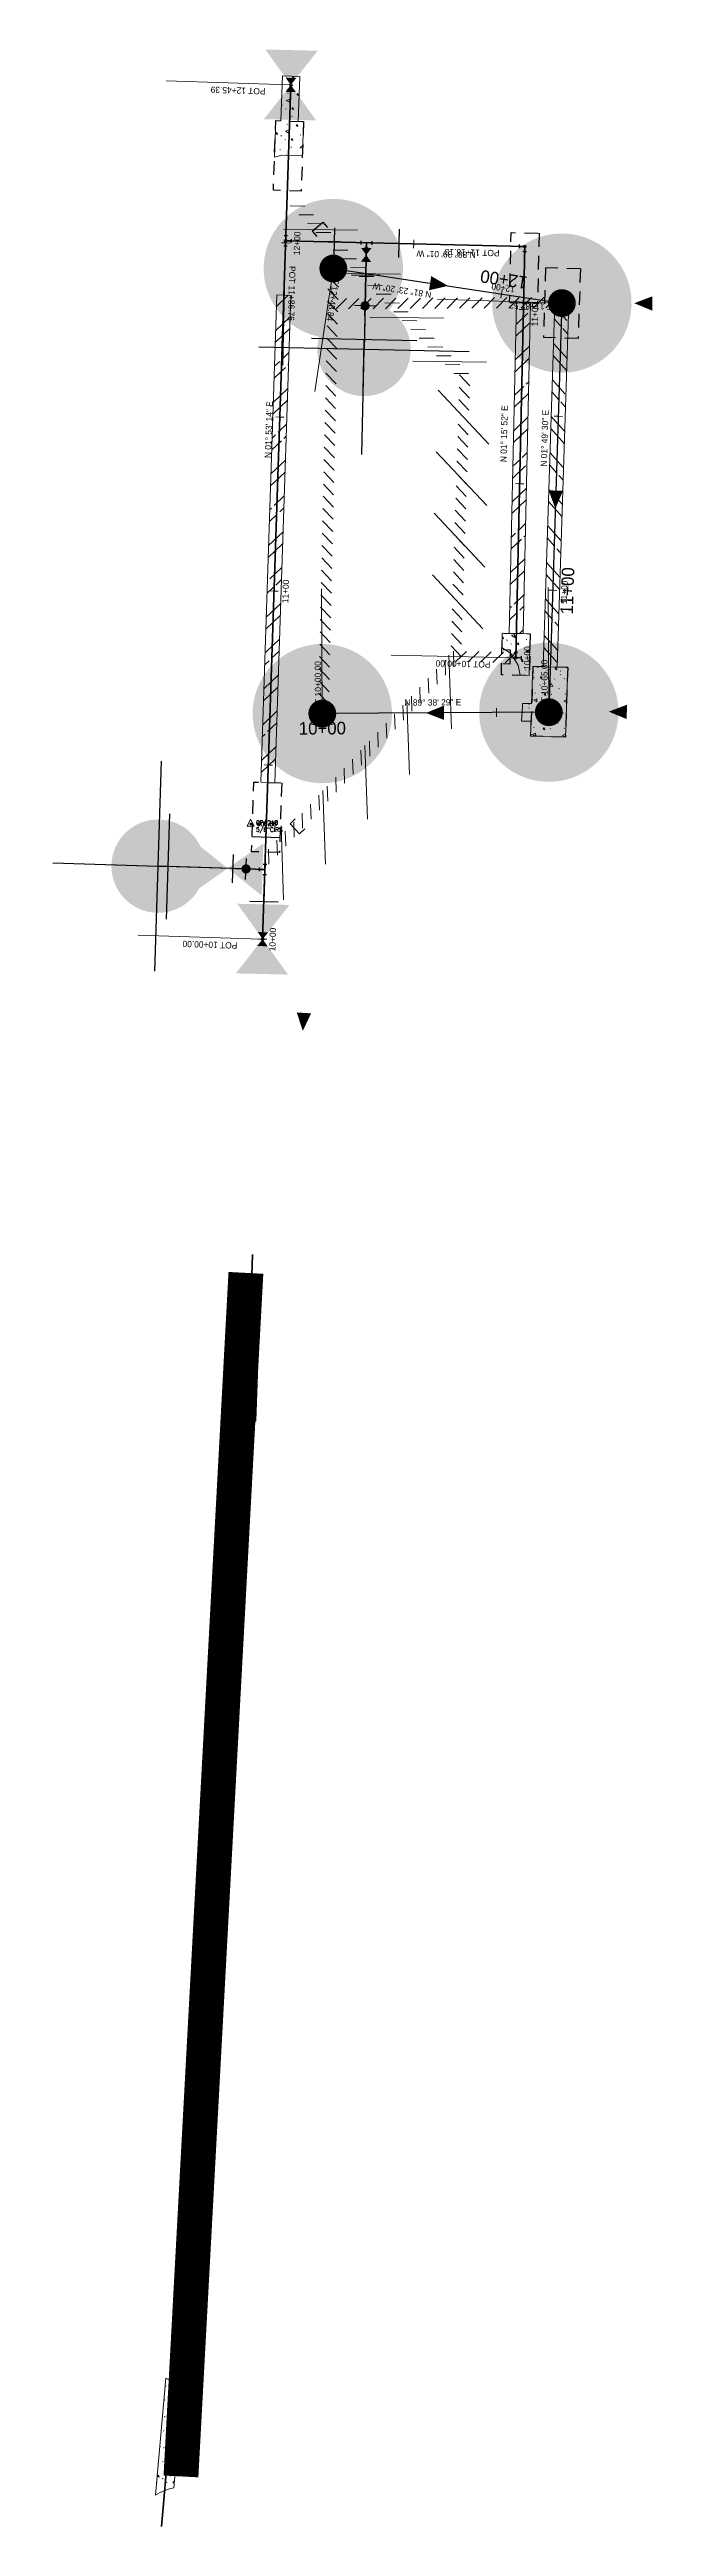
# Model space of a CAD drawing. Extents: x 2536931 to 2538613, y 7112513 to 7131087.
# Drawn here: x 2538269 to 2538442, y 7124474 to 7125185 of the extents above; entities that cross this region are included whole.
import ezdxf
from ezdxf.enums import TextEntityAlignment as Align

# ---------------------------------------------------------------- set-up
doc = ezdxf.new("R2010")
doc.units = 0
doc.header["$MEASUREMENT"] = 0
doc.linetypes.add('DGN Style 2', pattern=[6.486575, 3.891945, -2.59463])
for name, color, linetype, lineweight in [('C-BORE-PIT', 5, 'DGN Style 2', 30), ('C-FIRE-HYDT-100SCALE', 7, 'Continuous', 30), ('C-FIRE-HYDT-200SCALE', 3, 'Continuous', 30), ('C-FIRE-HYDT-20SCALE', 30, 'Continuous', 30), ('C-PIPE-CASING', 6, 'Continuous', 13), ('C-PVMT-CONC-REPAIR', 7, 'Continuous', 0), ('C-SSWR-MHOL-200SCALE', 6, 'Continuous', 30), ('C-SSWR-MHOL-20SCALE', 6, 'Continuous', 30), ('C-SSWR-MHOL-40SCALE', 6, 'Continuous', 30), ('C-SSWR-UGND', 1, 'Continuous', 30), ('C-SSWR-UGND-ABAN-20SCALE', 7, 'Continuous', 13), ('C-WATR-INST-100SCALE', 7, 'Continuous', 30), ('C-WATR-INST-200SCALE', 3, 'Continuous', 30), ('C-WATR-INST-20SCALE', 30, 'Continuous', 30), ('C-WATR-UGND', 4, 'Continuous', 53), ('C-WATR-UGND-ABANDON-100', 7, 'Continuous', 13), ('C-WATR-UGND-ABANDON-20', 7, 'Continuous', 13), ('C-WATR-UGND-Crossings', 4, 'Continuous', 53), ('CONCRETE REPAIR', 7, 'Continuous', 13), ('D_ALIGN_WL_20_SCALE', 7, 'Continuous', 30), ('D_ALIGN_WL_40_SCALE', 7, 'Continuous', 30), ('D_ALIGN_WL_POT_20_SCALE', 7, 'Continuous', 0), ('distance', 54, 'Continuous', 0), ('PT', 7, 'Continuous', 0), ('PTELEV', 5, 'Continuous', 0), ('V-CTRL', 2, 'Continuous', 0), ('V-CTRL-DESC', 54, 'Continuous', 0)]:
    doc.layers.add(name, color=color, linetype=linetype, lineweight=lineweight)
doc.layers.add('C-SSWR-UGND-OLD', color=1, linetype='Continuous', lineweight=53, plot=False)
doc.styles.add('PTXT', font='romans.shx')
doc.styles.add('ROMANS', font='romans.shx')
doc.styles.add('Style-BRIDGE', font='BRIDGE.shx')

# ---------------------------------------------------------------- blocks, each defined once
blk = doc.blocks.new('CP')
blk.add_hatch(color=256).paths.add_polyline_path([(-0.013, 0, 1), (0.013, 0, 1)])
at = {"linetype": 'Continuous'}
for p, q in [((-0.05, -0.033), (0, 0.067)), ((0, 0.067), (0.05, -0.033)), ((0.05, -0.033), (-0.05, -0.033))]:
    blk.add_line(p, q, dxfattribs=at)
blk.add_circle((0, 0), 0.0125)
blk = doc.blocks.new('WVP40SC_1')
at = {"layer": 'C-WATR-INST-20SCALE', "extrusion": (0, 0, -1)}
blk.add_solid([(4, -3), (4, 3), (0, 0)], dxfattribs=at)
at = {"layer": 'C-WATR-INST-20SCALE'}
blk.add_solid([(0, 0), (4, -3), (4, 3)], dxfattribs=at)
blk = doc.blocks.new('FHP40SC_1')
at = {"layer": 'C-FIRE-HYDT-20SCALE'}
h = blk.add_hatch(color=256, dxfattribs=at)
edge = h.paths.add_edge_path()
edge.add_arc((0, 0), 2.68, 0.0002, 360.0002)
for p, q in [((0, 6), (0, 0)), ((-6, 0), (6, 0))]:
    blk.add_line(p, q, dxfattribs=at)
blk = doc.blocks.new('*U102')
at = {"layer": 'C-WATR-INST-20SCALE'}
for p, q in [((-1.06, -0.47), (-1.03, 0.56)), ((-1.05, 0.05), (0.5, 0)), ((0.03, 1.56), (1.06, 1.53)), ((0.55, 1.54), (0.5, 0)), ((0.96, -1.56), (-0.07, -1.53)), ((0.45, -1.54), (0.5, 0))]:
    blk.add_line(p, q, dxfattribs=at)
blk = doc.blocks.new('FHP40SC_4')
at = {"layer": 'C-FIRE-HYDT-100SCALE'}
h = blk.add_hatch(color=256, dxfattribs=at)
edge = h.paths.add_edge_path()
edge.add_arc((0, 0), 2.68, 0.0002, 360.0002)
for p, q in [((0, 6.04), (0, 0)), ((-6.04, 0), (6.04, 0))]:
    blk.add_line(p, q, dxfattribs=at)
blk = doc.blocks.new('WVP40SC_8')
at = {"layer": 'C-WATR-INST-100SCALE', "extrusion": (0, 0, -1)}
blk.add_solid([(4, -3), (4, 3), (0, 0)], dxfattribs=at)
at = {"layer": 'C-WATR-INST-100SCALE'}
blk.add_solid([(0, 0), (4, -3), (4, 3)], dxfattribs=at)
blk = doc.blocks.new('FHP40SC_5')
at = {"layer": 'C-FIRE-HYDT-200SCALE'}
h = blk.add_hatch(color=256, dxfattribs=at)
edge = h.paths.add_edge_path()
edge.add_arc((0, 0), 2.68, 0.0002, 360.0002)
for p, q in [((0, 6.04), (0, 0)), ((-6.04, 0), (6.04, 0))]:
    blk.add_line(p, q, dxfattribs=at)
blk = doc.blocks.new('*U69')
at = {"layer": 'C-WATR-INST-200SCALE'}
for p, q in [((6.73, 9.23), (-1.41, 9.31)), ((2.66, 9.27), (2.5, -9.27)), ((-6.66, 4.15), (-6.73, -3.99)), ((6.56, -9.31), (-1.57, -9.24))]:
    blk.add_line(p, q, dxfattribs=at)
blk = doc.blocks.new('*U67')
at = {"layer": 'C-WATR-INST-200SCALE'}
blk.add_line((-28.25, 0.9), (2.4, 0), dxfattribs=at)
at = {"layer": 'C-FIRE-HYDT-200SCALE', "xscale": 5.000000000000001, "yscale": 5.000000000000001, "zscale": 5.000000000000001, "rotation": 268.3181426825738}
blk.add_blockref('FHP40SC_5', (2.4, 0), dxfattribs=at)
at = {"layer": 'C-WATR-INST-200SCALE', "rotation": 178.827949876491}
blk.add_blockref('*U69', (-25.67, 0.85), dxfattribs=at)
blk = doc.blocks.new('*U70')
at = {"layer": 'C-WATR-INST-20SCALE'}
for p, q in [((-1.87, 1.23), (-2.1, -0.76)), ((2.1, 0.76), (-1.87, 1.23)), ((2.1, 0.76), (1.87, -1.23))]:
    blk.add_line(p, q, dxfattribs=at)

msp = doc.modelspace()

# ---------------------------------------------------------------- hatches: boundary and pattern name
at = {"layer": 'C-PIPE-CASING'}
h = msp.add_hatch(dxfattribs=at)
h.set_pattern_fill('ANSI32', color=256, style=0)
h.set_pattern_definition([(223.736, (2538330.472, 7125011.6806), (6.1495, 15.8488), [14.4, -1]), (223.736, (2538332.131, 7125009.9465), (6.1495, 15.8488), [14.4, -1])])
h.paths.add_polyline_path([(2538334.37, 7125114.98), (2538329.76, 7124975.06), (2538333.76, 7124974.92), (2538338.37, 7125114.85)])
h = msp.add_hatch(dxfattribs=at)
h.set_pattern_fill('ANSI32', color=256, style=0)
h.set_pattern_definition([(223.736, (2538402.851, 7125046.589), (6.1495, 15.8488), [14.4, -1]), (223.736, (2538404.5105, 7125044.855), (6.1495, 15.8488), [14.4, -1])])
h.paths.add_polyline_path([(2538403.14, 7125112.82), (2538401.04, 7125017.84), (2538405.04, 7125017.76), (2538407.14, 7125112.73)])
at = {"layer": 'C-PIPE-CASING', "lineweight": 13}
h = msp.add_hatch(dxfattribs=at)
h.set_pattern_fill('ANSI32', color=256, style=0)
h.set_pattern_definition([(311.545, (2538388.318, 7125039.295), (-15.60215, 6.75076), [14.4, -1]), (311.545, (2538390.1145, 7125040.887), (-15.60215, 6.75076), [14.4, -1])])
h.paths.add_polyline_path([(2538414.04, 7125109.7), (2538410.81, 7125008.24), (2538414.81, 7125008.11), (2538418.04, 7125109.58)])
at = {"layer": 'C-PVMT-CONC-REPAIR'}
h = msp.add_hatch(dxfattribs=at)
h.set_pattern_fill('CONCRT', color=256, style=0)
h.set_pattern_definition([(151.9556, (2538402.8776, 7125000.2766), (42.51627, -21.21415), [0.5131, -66.8511]), (51.105, (2538402.4248, 7125000.5178), (-45.247607, -57.65857), [0.4588, -85.9072]), (-74.308, (2538402.7129, 7125000.8749), (7.61557, -29.876465), [0.62056, -113.271]), (169.899, (2538404.87, 7125002.8263), (8.63982, -0.299194), [1.0675, -68.7925]), (41.576, (2538403.8191, 7125003.0135), (-8.98124, -9.559896), [0.9491, -70.6292]), (-66.4356, (2538404.5291, 7125003.6433), (40.126353, -90.227782), [0.867, -119.4077]), (150.6013, (2538400.3237, 7124998.4177), (16.938225, -10.457478), [1.06754, -106.0586]), (22.551, (2538399.3937, 7124998.9418), (-17.62106, -9.2607), [0.9594, -46.5556]), (-86.975, (2538400.2797, 7124999.3097), (-0.341417, -9.85909), [0.87464, -98.1534]), (31.124, (2538401.1743, 7125003.2012), (-17.62106, -9.2607), [0.13345, -72.1103]), (153.482, (2538399.6375, 7125005.3277), (16.93823, -10.45748), [0.1822, -47.3328]), (153.482, (2538406.8038, 7125002.1918), (16.93823, -10.45748), [0.1822, -47.3328]), (153.482, (2538404.6009, 7125000.5835), (16.93823, -10.45748), [0.1822, -47.3328]), (4.5266, (2538405.2175, 7125004.9633), (-78.099806, -7.166344), [0.1675, -86.84355]), (153.482, (2538399.911, 7125000.931), (16.93823, -10.45748), [0.1822, -47.3328]), (153.482, (2538403.7455, 7124997.7994), (16.93823, -10.45748), [0.1822, -47.3328]), (151.956, (2538405.6881, 7124997.7692), (42.51627, -21.21415), [0.5131, -66.8511]), (51.105, (2538405.2353, 7124998.0104), (-45.247607, -57.65857), [0.4588, -85.9072]), (-74.308, (2538405.5234, 7124998.3675), (7.61557, -29.876465), [0.62056, -113.271]), (151.9556, (2538401.7223, 7125005.126), (42.51627, -21.21415), [0.5131, -66.8511]), (51.105, (2538401.2695, 7125005.3672), (-45.247607, -57.65857), [0.4588, -85.9072]), (-74.308, (2538401.55756, 7125005.72424), (7.61557, -29.876465), [0.62056, -113.271]), (31.124, (2538398.0427, 7124997.682), (-17.62106, -9.2607), [0.13345, -72.1103]), (31.124, (2538398.3047, 7125006.4662), (-17.62106, -9.2607), [0.13345, -72.1103])])
h.paths.add_polyline_path([(2538417.81, 7125008.01), (2538407.81, 7125008.33), (2538407.47, 7124997.65), (2538404.81, 7124997.64), (2538404.83, 7124996.84), (2538404.6, 7124992.63), (2538407.31, 7124992.65), (2538407.17, 7124988.34), (2538417.17, 7124988.02)])
at = {"layer": 'C-SSWR-MHOL-200SCALE'}
h = msp.add_hatch(color=256, dxfattribs=at)
edge = h.paths.add_edge_path()
edge.add_arc((2538350.56, 7125122.57), 20, 87.51717, 447.51717)
h = msp.add_hatch(color=256, dxfattribs=at)
edge = h.paths.add_edge_path()
edge.add_arc((2538416.14, 7125112.64), 20, 87.51717, 447.51717)
h = msp.add_hatch(color=256, dxfattribs=at)
edge = h.paths.add_edge_path()
edge.add_arc((2538347.4, 7124994.78), 20, 87.51717, 447.51717)
h = msp.add_hatch(color=256, dxfattribs=at)
edge = h.paths.add_edge_path()
edge.add_arc((2538412.39, 7124995.18), 20, 87.51717, 447.51717)
at = {"layer": 'C-SSWR-MHOL-20SCALE'}
h = msp.add_hatch(color=256, dxfattribs=at)
edge = h.paths.add_edge_path()
edge.add_arc((2538350.56, 7125122.57), 2, 87.51717, 447.51717)
h = msp.add_hatch(color=256, dxfattribs=at)
edge = h.paths.add_edge_path()
edge.add_arc((2538416.14, 7125112.64), 2, 87.51717, 447.51717)
h = msp.add_hatch(color=256, dxfattribs=at)
edge = h.paths.add_edge_path()
edge.add_arc((2538347.4, 7124994.78), 2, 87.51717, 447.51717)
h = msp.add_hatch(color=256, dxfattribs=at)
edge = h.paths.add_edge_path()
edge.add_arc((2538412.39, 7124995.18), 2, 87.51717, 447.51717)
at = {"layer": 'C-SSWR-MHOL-40SCALE'}
h = msp.add_hatch(color=256, dxfattribs=at)
edge = h.paths.add_edge_path()
edge.add_arc((2538350.56, 7125122.57), 4, 87.51717, 447.51717)
h = msp.add_hatch(color=256, dxfattribs=at)
edge = h.paths.add_edge_path()
edge.add_arc((2538416.14, 7125112.64), 4, 87.51717, 447.51717)
h = msp.add_hatch(color=256, dxfattribs=at)
edge = h.paths.add_edge_path()
edge.add_arc((2538347.4, 7124994.78), 4, 87.51717, 447.51717)
h = msp.add_hatch(color=256, dxfattribs=at)
edge = h.paths.add_edge_path()
edge.add_arc((2538412.39, 7124995.18), 4, 87.51717, 447.51717)
at = {"layer": 'C-SSWR-UGND-OLD'}
h = msp.add_hatch(color=256, dxfattribs=at)
edge = h.paths.add_edge_path()
edge.add_arc((2538350.56, 7125122.57), 2, 87.51717, 447.51717)
h = msp.add_hatch(color=256, dxfattribs=at)
edge = h.paths.add_edge_path()
edge.add_arc((2538416.18, 7125112.64), 2, 87.51717, 447.51717)
h = msp.add_hatch(color=256, dxfattribs=at)
edge = h.paths.add_edge_path()
edge.add_arc((2538347.44, 7124994.66), 2, 87.51717, 447.51717)
h = msp.add_hatch(color=256, dxfattribs=at)
edge = h.paths.add_edge_path()
edge.add_arc((2538412.44, 7124995.18), 2, 87.51717, 447.51717)
at = {"layer": 'CONCRETE REPAIR', "lineweight": 0}
h = msp.add_hatch(dxfattribs=at)
h.set_pattern_fill('CONCRT', color=256, style=0)
h.set_pattern_definition([(153.745, (2538331.6735, 7125163.4997), (77.0036, -37.1682), [0.51306, -104.40484]), (51.556, (2538331.21335, 7125163.7266), (-35.54965, -43.55117), [0.4682, -99.67027]), (-74.9573, (2538331.50444, 7125164.0933), (15.916494, -62.42141), [0.61725, -91.7486]), (170.401, (2538333.6338, 7125166.0741), (8.6429, -0.19076), [1.0675, -60.0934]), (41.7267, (2538332.5812, 7125166.2521), (-88.189475, -77.85798), [0.94593, -129.0613]), (-67.3583, (2538333.2872, 7125166.8817), (32.811056, -80.52861), [0.86043, -105.8053]), (151.59, (2538329.143, 7125161.609), (8.6429, -0.19076), [1.0675, -18.3626]), (23.237, (2538328.2041, 7125162.1168), (-17.481404, -8.481323), [0.96335, -84.5412]), (-86.198, (2538329.08935, 7125162.4969), (-0.195614, -8.862842), [0.8712, -97.0263]), (31.8624, (2538329.9336, 7125166.40266), (-70.12123, -42.788133), [0.13345, -113.4178]), (155.011, (2538328.3703, 7125168.5097), (17.090176, -9.24436), [0.1822, -65.9189]), (155.011, (2538335.5754, 7125165.4639), (17.09018, -9.24436), [0.1822, -65.9189]), (155.011, (2538333.3928, 7125163.8282), (17.09018, -9.24436), [0.1822, -65.9189]), (5.236, (2538333.9544, 7125168.2153), (-69.338775, -7.33677), [0.1675, -78.1409]), (155.011, (2538328.6989, 7125164.1168), (17.090176, -9.24436), [0.1822, -65.9189]), (155.011, (2538332.5723, 7125161.0336), (17.090176, -9.24436), [0.1822, -65.9189]), (153.745, (2538334.51524, 7125161.0277), (77.0036, -37.1682), [0.51306, -104.40484]), (51.556, (2538334.0551, 7125161.2547), (-35.54965, -43.55117), [0.4682, -99.67027]), (-74.9573, (2538334.3462, 7125161.6214), (15.916494, -62.42141), [0.61725, -91.7486]), (153.745, (2538330.4574, 7125168.3341), (77.0036, -37.1682), [0.51306, -104.40484]), (51.556, (2538329.9973, 7125168.5611), (-35.54965, -43.55117), [0.4682, -99.67027]), (-74.9573, (2538330.2884, 7125168.9278), (15.916494, -62.42141), [0.61725, -91.7486]), (31.8624, (2538326.87154, 7125160.8446), (-70.12123, -42.788133), [0.13345, -113.4178]), (31.8624, (2538327.0233, 7125169.63136), (-70.12123, -42.788133), [0.13345, -113.4178])])
h.paths.add_polyline_path([(2538334.02, 7125165.02), (2538333.67, 7125154.52), (2538335.82, 7125155.1), (2538341.72, 7125155.02), (2538342.01, 7125164.76), (2538340.51, 7125164.81), (2538340.94, 7125177.69), (2538335.94, 7125177.85), (2538335.52, 7125164.97)])
h = msp.add_hatch(dxfattribs=at)
h.set_pattern_fill('CONCRT', color=256, style=0)
h.set_pattern_definition([(153.745, (2538396.4954, 7125018.69345), (77.0036, -37.1682), [0.51306, -104.40484]), (51.556, (2538396.0353, 7125018.9204), (-35.54965, -43.55117), [0.4682, -99.67027]), (-74.9573, (2538396.3264, 7125019.2871), (15.916494, -62.42141), [0.61725, -91.7486]), (170.4015, (2538398.4557, 7125021.2679), (8.642895, -0.19076), [1.0675, -60.0934]), (41.7267, (2538397.40315, 7125021.4459), (-88.189475, -77.85798), [0.94593, -129.0613]), (-67.3583, (2538398.1091, 7125022.0755), (32.811056, -80.52861), [0.86043, -105.8053]), (151.59, (2538393.965, 7125016.8027), (8.6429, -0.1908), [1.0675, -18.3626]), (23.237, (2538393.0261, 7125017.3106), (-17.481404, -8.481323), [0.96335, -84.5412]), (-86.198, (2538393.9113, 7125017.6907), (-0.195614, -8.86284), [0.8712, -97.0263]), (31.8624, (2538394.7556, 7125021.59645), (-70.12123, -42.788133), [0.13345, -113.4178]), (155.011, (2538393.1922, 7125023.7035), (17.090176, -9.24436), [0.1822, -65.9189]), (155.011, (2538400.3973, 7125020.6577), (17.09018, -9.24436), [0.1822, -65.9189]), (155.011, (2538398.2147, 7125019.022), (17.09018, -9.24436), [0.1822, -65.9189]), (5.236, (2538398.7763, 7125023.4091), (-69.338775, -7.336767), [0.1675, -78.1409]), (155.011, (2538393.5208, 7125019.3106), (17.090176, -9.24436), [0.1822, -65.9189]), (155.011, (2538397.3943, 7125016.2273), (17.09018, -9.24436), [0.1822, -65.9189]), (153.745, (2538399.3372, 7125016.2215), (77.0036, -37.1682), [0.51306, -104.40484]), (51.556, (2538398.87706, 7125016.44846), (-35.54965, -43.55117), [0.4682, -99.67027]), (-74.957, (2538399.1682, 7125016.8152), (15.916494, -62.42141), [0.61725, -91.7486]), (153.7448, (2538395.27936, 7125023.5279), (77.0036, -37.1682), [0.51306, -104.40484]), (51.556, (2538394.8192, 7125023.7549), (-35.54965, -43.55117), [0.4682, -99.67027]), (-74.9573, (2538395.1103, 7125024.1216), (15.916494, -62.42141), [0.61725, -91.7486]), (31.8624, (2538391.6935, 7125016.0384), (-70.12123, -42.788133), [0.13345, -113.4178]), (31.8624, (2538391.8452, 7125024.82514), (-70.12123, -42.788133), [0.13345, -113.4178])])
h.paths.add_polyline_path([(2538399.04, 7125017.89), (2538398.96, 7125013.62), (2538401.44, 7125012.09), (2538403.59, 7125008.65), (2538404.18, 7125005.77), (2538406.78, 7125005.71), (2538407.04, 7125017.71)])
h = msp.add_hatch(dxfattribs=at)
h.set_pattern_fill('CONCRT', color=256, style=0)
h.set_pattern_definition([(153.183, (2538315.4023, 7124800.36234), (76.635382, -37.921601), [0.51306, -104.40484]), (50.9943, (2538314.9444, 7124800.5938), (-35.975054, -43.200434), [0.4682, -99.67027]), (-75.5192, (2538315.2391, 7124800.9576), (15.30355, -62.574504), [0.61725, -91.7486]), (169.8396, (2538317.3878, 7124802.9174), (8.64061, -0.27551), [1.0675, -60.0934]), (41.1648, (2538316.337, 7124803.10576), (-88.948802, -76.989346), [0.94593, -129.0613]), (-67.9203, (2538317.0491, 7124803.7284), (32.01972, -80.846523), [0.86043, -105.8053]), (151.028, (2538312.8535, 7124798.4965), (8.6406, -0.2755), [1.0675, -18.3626]), (22.675, (2538311.9196, 7124799.0136), (-17.563741, -8.309472), [0.96335, -84.5412]), (-86.76, (2538312.8085, 7124799.38495), (-0.282524, -8.860497), [0.8712, -97.02627]), (31.3005, (2538313.691, 7124803.28227), (-70.537489, -42.098383), [0.13345, -113.4178]), (154.4493, (2538312.1484, 7124805.4045), (16.998693, -9.41152), [0.1822, -65.9189]), (154.4493, (2538319.3233, 7124802.2883), (16.998693, -9.41152), [0.1822, -65.9189]), (154.4493, (2538317.1247, 7124800.674), (16.998693, -9.41152), [0.1822, -65.9189]), (4.674, (2538317.7294, 7124805.0554), (-69.407393, -6.656396), [0.1675, -78.1409]), (154.4493, (2538312.4339, 7124801.0086), (16.998693, -9.411522), [0.1822, -65.9189]), (154.4493, (2538316.277, 7124797.8875), (16.998693, -9.411522), [0.1822, -65.9189]), (153.1829, (2538318.2197, 7124797.86264), (76.635382, -37.921601), [0.51306, -104.40484]), (50.9943, (2538317.7618, 7124798.0941), (-35.975054, -43.200434), [0.4682, -99.67027]), (-75.5192, (2538318.0565, 7124798.4579), (15.30355, -62.574504), [0.61725, -91.7486]), (153.183, (2538314.2337, 7124805.2085), (76.635382, -37.921601), [0.51306, -104.40484]), (50.9943, (2538313.7758, 7124805.43996), (-35.975054, -43.200434), [0.4682, -99.67027]), (-75.5192, (2538314.0705, 7124805.8038), (15.30355, -62.574504), [0.61725, -91.7486]), (31.3005, (2538310.5746, 7124797.7545), (-70.537489, -42.098383), [0.13345, -113.4178]), (31.3005, (2538310.8125, 7124806.53935), (-70.537489, -42.098383), [0.13345, -113.4178])])
h.paths.add_polyline_path([(2538323.34, 7124790.77, -0.099029), (2538327.97, 7124791.59), (2538328.37, 7124791.58), (2538329.57, 7124826.57), (2538328.39, 7124826.6), (2538327.66, 7124826.66), (2538326.96, 7124826.76), (2538326.27, 7124826.9), (2538325.57, 7124827.09), (2538325.02, 7124827.27), (2538324.6, 7124827.43)])
h = msp.add_hatch(dxfattribs=at)
h.set_pattern_fill('CONCRT', color=256, style=0)
h.set_pattern_definition([(153.183, (2538298.0389, 7124499.7336), (76.635382, -37.9216), [0.51306, -104.40484]), (50.9943, (2538297.581, 7124499.96504), (-35.975054, -43.200434), [0.4682, -99.67027]), (-75.519, (2538297.8757, 7124500.3289), (15.30355, -62.574504), [0.61725, -91.7486]), (169.8396, (2538300.0243, 7124502.2887), (8.64061, -0.27551), [1.0675, -60.0934]), (41.1648, (2538298.97355, 7124502.477), (-88.948802, -76.989346), [0.94593, -129.0613]), (-67.9203, (2538299.6857, 7124503.0996), (32.01972, -80.846523), [0.86043, -105.8053]), (151.028, (2538295.49, 7124497.8677), (8.6406, -0.2755), [1.0675, -18.3626]), (22.675, (2538294.5561, 7124498.3848), (-17.56374, -8.30947), [0.96335, -84.5412]), (-86.76, (2538295.445, 7124498.7562), (-0.282524, -8.860497), [0.8712, -97.0263]), (31.3005, (2538296.3276, 7124502.6535), (-70.537489, -42.098383), [0.13345, -113.4178]), (154.4493, (2538294.785, 7124504.7758), (16.998693, -9.41152), [0.1822, -65.9189]), (154.449, (2538301.9598, 7124501.6595), (16.99869, -9.41152), [0.1822, -65.9189]), (154.449, (2538299.7613, 7124500.0452), (16.99869, -9.41152), [0.1822, -65.9189]), (4.674, (2538300.3659, 7124504.4266), (-69.407393, -6.656396), [0.1675, -78.1409]), (154.449, (2538295.0705, 7124500.3799), (16.998693, -9.41152), [0.1822, -65.9189]), (154.449, (2538298.9135, 7124497.2588), (16.998693, -9.41152), [0.1822, -65.9189]), (153.183, (2538300.85625, 7124497.2339), (76.635382, -37.9216), [0.51306, -104.40484]), (50.9943, (2538300.3984, 7124497.46534), (-35.975054, -43.200434), [0.4682, -99.67027]), (-75.519, (2538300.69306, 7124497.8292), (15.30355, -62.574504), [0.61725, -91.7486]), (153.183, (2538296.8703, 7124504.5797), (76.635382, -37.921601), [0.51306, -104.40484]), (50.9943, (2538296.4124, 7124504.8112), (-35.975054, -43.200434), [0.4682, -99.67027]), (-75.5192, (2538296.7071, 7124505.175), (15.30355, -62.574504), [0.61725, -91.7486]), (31.3005, (2538293.2111, 7124497.12575), (-70.537489, -42.098383), [0.13345, -113.4178]), (31.3005, (2538293.449, 7124505.9106), (-70.537489, -42.098383), [0.13345, -113.4178])])
h.paths.add_polyline_path([(2538304.89, 7124515.71), (2538304.72, 7124515.77), (2538303.97, 7124516.07), (2538303.36, 7124516.36), (2538302.48, 7124516.85), (2538299.56, 7124483.26), (2538300.88, 7124484.01), (2538302.18, 7124484.59), (2538303.58, 7124485.06), (2538304.76, 7124485.34), (2538307.34, 7124514.95), (2538306.17, 7124515.27)])

# ---------------------------------------------------------------- linework, layer by layer
at = {"layer": 'C-BORE-PIT'}
for p, q in [((2538411.46, 7125122.79), (2538410.82, 7125102.8)), ((2538421.45, 7125122.48), (2538411.46, 7125122.79)), ((2538421.45, 7125122.48), (2538420.82, 7125102.49)), ((2538420.82, 7125102.49), (2538410.82, 7125102.8)), ((2538407.81, 7125008.33), (2538407.17, 7124988.34)), ((2538417.81, 7125008.01), (2538407.81, 7125008.33)), ((2538417.81, 7125008.01), (2538417.17, 7124988.02)), ((2538417.17, 7124988.02), (2538407.17, 7124988.34))]:
    msp.add_line(p, q, dxfattribs=at)
at = {"layer": 'C-BORE-PIT', "flags": 128}
for points in [[(2538342.01, 7125164.76), (2538341.35, 7125144.77), (2538333.36, 7125145.03), (2538334.02, 7125165.02)], [(2538409.58, 7125132.68), (2538409.14, 7125112.68), (2538401.14, 7125112.86), (2538401.58, 7125132.86)], [(2538407.04, 7125017.71), (2538406.78, 7125005.71), (2538398.78, 7125005.89), (2538399.04, 7125017.89)], [(2538335.76, 7124974.86), (2538335.1, 7124954.87), (2538327.1, 7124955.13), (2538327.76, 7124975.12)]]:
    msp.add_lwpolyline(points, close=True, dxfattribs=at)
at = {"layer": 'C-FIRE-HYDT-100SCALE'}
for p, q in [((2538360.06, 7125129.97), (2538359.49, 7125104.51)), ((2538330.94, 7124950), (2538305.48, 7124950.81))]:
    msp.add_line(p, q, dxfattribs=at)
at = {"layer": 'C-PIPE-CASING', "flags": 128}
for points in [[(2538334.37, 7125114.98), (2538329.76, 7124975.06), (2538333.76, 7124974.92), (2538338.37, 7125114.85)], [(2538403.14, 7125112.82), (2538401.04, 7125017.84), (2538405.04, 7125017.76), (2538407.14, 7125112.73)]]:
    msp.add_lwpolyline(points, close=True, dxfattribs=at)
at = {"layer": 'C-PIPE-CASING', "lineweight": 13, "flags": 128}
msp.add_lwpolyline([(2538414.04, 7125109.7), (2538410.81, 7125008.24), (2538414.81, 7125008.11), (2538418.04, 7125109.58)], close=True, dxfattribs=at)
at = {"layer": 'C-PVMT-CONC-REPAIR', "lineweight": 13, "flags": 128}
msp.add_lwpolyline([(2538407.81, 7125008.33), (2538407.47, 7124997.65), (2538404.81, 7124997.64), (2538404.83, 7124996.84), (2538404.6, 7124992.63), (2538407.31, 7124992.65), (2538407.17, 7124988.34), (2538417.17, 7124988.02), (2538417.81, 7125008.01)], close=True, dxfattribs=at)
at = {"layer": 'C-SSWR-UGND'}
for p, q in [((2538350.56, 7125122.57), (2538416.14, 7125112.64)), ((2538416.14, 7125112.64), (2538412.39, 7124995.18)), ((2538412.39, 7124995.18), (2538347.4, 7124994.78))]:
    msp.add_line(p, q, dxfattribs=at)
for points in [[(2538378.03, 7125116.32), (2538383.47, 7125117.59), (2538378.64, 7125120.39)], [(2538382.3, 7124997.07), (2538377.13, 7124994.96), (2538382.33, 7124992.96)]]:
    msp.add_solid(points, dxfattribs=at)
at = {"layer": 'C-SSWR-UGND', "extrusion": (0, 0, -1)}
for points in [[(-2538442.12, 7125114.59), (-2538436.91, 7125112.6), (-2538442.07, 7125110.47)], [(-2538412.36, 7125058.87), (-2538414.26, 7125053.62), (-2538416.47, 7125058.75)], [(-2538434.81, 7124997.33), (-2538429.59, 7124995.34), (-2538434.75, 7124993.21)], [(-2538340.07, 7124908.97), (-2538341.8, 7124903.66), (-2538344.18, 7124908.71)]]:
    msp.add_solid(points, dxfattribs=at)
at = {"layer": 'C-SSWR-UGND-ABAN-20SCALE', "linetype": 'Continuous'}
for p, q in [((2538349.12, 7125120.25), (2538352.04, 7125117.17)), ((2538349.21, 7125123.79), (2538352.13, 7125120.71)), ((2538348.85, 7125109.64), (2538351.78, 7125106.58)), ((2538348.93, 7125113.18), (2538351.86, 7125110.11)), ((2538349.02, 7125116.72), (2538351.94, 7125113.64)), ((2538354.38, 7125113.96), (2538351.4, 7125110.95)), ((2538357.92, 7125113.98), (2538354.94, 7125110.97)), ((2538361.45, 7125114), (2538358.47, 7125110.99)), ((2538364.99, 7125114.02), (2538362.01, 7125111.01)), ((2538368.52, 7125114.05), (2538365.54, 7125111.03)), ((2538372.06, 7125114.07), (2538369.08, 7125111.05)), ((2538375.6, 7125114.09), (2538372.61, 7125111.07)), ((2538379.13, 7125114.11), (2538376.15, 7125111.09)), ((2538382.67, 7125114.13), (2538379.68, 7125111.11)), ((2538386.2, 7125114.15), (2538383.22, 7125111.13)), ((2538389.74, 7125114.17), (2538386.75, 7125111.15)), ((2538393.27, 7125114.19), (2538390.29, 7125111.17)), ((2538396.81, 7125114.21), (2538393.83, 7125111.19)), ((2538400.34, 7125114.23), (2538397.36, 7125111.21)), ((2538403.88, 7125114.25), (2538400.9, 7125111.23)), ((2538407.41, 7125114.27), (2538404.43, 7125111.25)), ((2538410.95, 7125114.29), (2538407.97, 7125111.27)), ((2538414.49, 7125114.31), (2538411.5, 7125111.29)), ((2538348.68, 7125102.57), (2538351.62, 7125099.51)), ((2538348.77, 7125106.11), (2538351.7, 7125103.04)), ((2538348.53, 7125096.04), (2538351.46, 7125092.97)), ((2538348.62, 7125099.57), (2538351.55, 7125096.51)), ((2538348.37, 7125088.97), (2538351.3, 7125085.9)), ((2538348.45, 7125092.51), (2538351.38, 7125089.44)), ((2538348.21, 7125081.9), (2538351.14, 7125078.83)), ((2538348.29, 7125085.44), (2538351.22, 7125082.37)), ((2538348.05, 7125074.83), (2538350.98, 7125071.76)), ((2538348.13, 7125078.37), (2538351.06, 7125075.3)), ((2538347.88, 7125067.76), (2538350.81, 7125064.7)), ((2538347.97, 7125071.3), (2538350.9, 7125068.23)), ((2538347.72, 7125060.69), (2538350.65, 7125057.63)), ((2538347.8, 7125064.23), (2538350.73, 7125061.16)), ((2538347.56, 7125053.63), (2538350.49, 7125050.56)), ((2538347.64, 7125057.16), (2538350.57, 7125054.09)), ((2538347.4, 7125046.56), (2538350.33, 7125043.49)), ((2538347.48, 7125050.09), (2538350.41, 7125047.02)), ((2538347.23, 7125039.49), (2538350.16, 7125036.42)), ((2538347.31, 7125043.02), (2538350.24, 7125039.95)), ((2538347.07, 7125032.42), (2538350, 7125029.35)), ((2538347.15, 7125035.95), (2538350.08, 7125032.88)), ((2538346.91, 7125025.35), (2538349.84, 7125022.28)), ((2538346.99, 7125028.88), (2538349.92, 7125025.81)), ((2538346.75, 7125018.28), (2538349.68, 7125015.21)), ((2538346.83, 7125021.81), (2538349.76, 7125018.75)), ((2538346.58, 7125011.21), (2538349.51, 7125008.14)), ((2538346.66, 7125014.74), (2538349.59, 7125011.68)), ((2538346.42, 7125004.14), (2538349.35, 7125001.07)), ((2538346.5, 7125007.68), (2538349.43, 7125004.61)), ((2538346.26, 7124997.07), (2538349.19, 7124994)), ((2538346.34, 7125000.61), (2538349.27, 7124997.54))]:
    msp.add_line(p, q, dxfattribs=at)
at = {"layer": 'C-WATR-INST-20SCALE'}
for p, q in [((2538403.94, 7125128.41), (2538403.96, 7125129.44)), ((2538403.95, 7125128.93), (2538405.49, 7125128.9)), ((2538405.97, 7125127.34), (2538404.95, 7125127.37)), ((2538405.46, 7125127.36), (2538405.49, 7125128.9)), ((2538402.41, 7125012.35), (2538403.43, 7125012.33)), ((2538402.92, 7125012.34), (2538402.89, 7125010.8)), ((2538404.43, 7125010.77), (2538402.89, 7125010.8)), ((2538404.44, 7125011.28), (2538404.42, 7125010.26))]:
    msp.add_line(p, q, dxfattribs=at)
at = {"layer": 'C-WATR-UGND'}
for p, q in [((2538330.28, 7124930.01), (2538338.36, 7125175.27)), ((2538336.88, 7125130.52), (2538405.49, 7125128.9)), ((2538360.06, 7125129.97), (2538359.66, 7125111.87)), ((2538405.49, 7125128.9), (2538402.89, 7125010.8)), ((2538330.94, 7124950), (2538325.52, 7124950.18))]:
    msp.add_line(p, q, dxfattribs=at)
at = {"layer": 'C-WATR-UGND-ABANDON-100', "linetype": 'Continuous'}
for p, q in [((2538336.28, 7125133.87), (2538357.49, 7125133.62)), ((2538348.63, 7125121.22), (2538369.85, 7125120.98)), ((2538360.99, 7125108.58), (2538382.2, 7125108.33)), ((2538373.34, 7125095.93), (2538394.55, 7125095.69)), ((2538380.66, 7125087.64), (2538395.18, 7125072.17)), ((2538380.1, 7125069.97), (2538394.61, 7125054.5)), ((2538379.53, 7125052.3), (2538394.05, 7125036.83)), ((2538378.97, 7125034.63), (2538393.49, 7125019.16)), ((2538383.75, 7125011.58), (2538384.48, 7124990.38)), ((2538371.68, 7124998.48), (2538372.41, 7124977.28)), ((2538359.62, 7124985.63), (2538360.35, 7124964.43)), ((2538347.55, 7124972.71), (2538348.28, 7124951.51)), ((2538335.57, 7124962.54), (2538336.3, 7124941.34))]:
    msp.add_line(p, q, dxfattribs=at)
at = {"layer": 'C-WATR-UGND-ABANDON-20', "linetype": 'Continuous'}
for p, q in [((2538338.17, 7125140.52), (2538342.41, 7125140.47)), ((2538340.64, 7125137.99), (2538344.88, 7125137.94)), ((2538343.11, 7125135.46), (2538347.35, 7125135.41)), ((2538345.58, 7125132.93), (2538349.82, 7125132.88)), ((2538348.05, 7125130.4), (2538352.29, 7125130.35)), ((2538350.52, 7125127.87), (2538354.76, 7125127.82)), ((2538352.99, 7125125.35), (2538357.24, 7125125.3)), ((2538355.46, 7125122.82), (2538359.71, 7125122.77)), ((2538357.93, 7125120.29), (2538362.18, 7125120.24)), ((2538360.41, 7125117.76), (2538364.65, 7125117.71)), ((2538362.88, 7125115.23), (2538367.12, 7125115.18)), ((2538365.35, 7125112.7), (2538369.59, 7125112.65)), ((2538367.82, 7125110.17), (2538372.06, 7125110.12)), ((2538370.29, 7125107.64), (2538374.53, 7125107.59)), ((2538372.76, 7125105.11), (2538377, 7125105.07)), ((2538375.23, 7125102.59), (2538379.47, 7125102.54)), ((2538377.7, 7125100.06), (2538381.94, 7125100.01)), ((2538380.17, 7125097.53), (2538384.41, 7125097.48)), ((2538382.64, 7125095), (2538386.89, 7125094.95)), ((2538385.11, 7125092.47), (2538389.36, 7125092.42)), ((2538386.69, 7125088.47), (2538389.59, 7125085.38)), ((2538386.8, 7125092.01), (2538389.71, 7125088.91)), ((2538386.46, 7125081.41), (2538389.37, 7125078.31)), ((2538386.58, 7125084.94), (2538389.48, 7125081.85)), ((2538386.24, 7125074.34), (2538389.14, 7125071.24)), ((2538386.35, 7125077.87), (2538389.26, 7125074.78)), ((2538386.01, 7125067.27), (2538388.92, 7125064.18)), ((2538386.13, 7125070.81), (2538389.03, 7125067.71)), ((2538385.79, 7125060.2), (2538388.69, 7125057.11)), ((2538385.9, 7125063.74), (2538388.8, 7125060.64)), ((2538385.56, 7125053.14), (2538388.47, 7125050.04)), ((2538385.68, 7125056.67), (2538388.58, 7125053.58)), ((2538385.34, 7125046.07), (2538388.24, 7125042.97)), ((2538385.45, 7125049.6), (2538388.35, 7125046.51)), ((2538385.11, 7125039), (2538388.02, 7125035.91)), ((2538385.23, 7125042.54), (2538388.13, 7125039.44)), ((2538384.89, 7125031.93), (2538387.79, 7125028.84)), ((2538385, 7125035.47), (2538387.9, 7125032.37)), ((2538384.66, 7125024.87), (2538387.57, 7125021.77)), ((2538384.78, 7125028.4), (2538387.68, 7125025.31)), ((2538384.44, 7125017.8), (2538387.34, 7125014.71)), ((2538384.55, 7125021.33), (2538387.45, 7125018.24)), ((2538382.62, 7125010.08), (2538382.76, 7125005.84)), ((2538384.33, 7125014.27), (2538387.23, 7125011.17)), ((2538385.03, 7125012.67), (2538385.17, 7125008.43)), ((2538388.77, 7125012.65), (2538385.69, 7125009.72)), ((2538392.3, 7125012.56), (2538389.23, 7125009.63)), ((2538395.83, 7125012.47), (2538392.76, 7125009.55)), ((2538399.37, 7125012.38), (2538396.3, 7125009.46)), ((2538402.9, 7125012.3), (2538399.83, 7125009.37)), ((2538377.79, 7125004.91), (2538377.94, 7125000.67)), ((2538380.2, 7125007.5), (2538380.35, 7125003.26)), ((2538370.55, 7124997.16), (2538370.7, 7124992.92)), ((2538372.97, 7124999.75), (2538373.11, 7124995.51)), ((2538375.38, 7125002.33), (2538375.52, 7124998.09)), ((2538363.31, 7124989.41), (2538363.46, 7124985.17)), ((2538365.73, 7124991.99), (2538365.87, 7124987.75)), ((2538368.14, 7124994.58), (2538368.28, 7124990.34)), ((2538356.08, 7124981.66), (2538356.22, 7124977.42)), ((2538358.49, 7124984.24), (2538358.63, 7124980)), ((2538360.9, 7124986.82), (2538361.05, 7124982.58)), ((2538351.25, 7124976.49), (2538351.4, 7124972.25)), ((2538353.66, 7124979.07), (2538353.81, 7124974.83)), ((2538344.01, 7124968.73), (2538344.16, 7124964.49)), ((2538346.42, 7124971.32), (2538346.57, 7124967.08)), ((2538348.84, 7124973.9), (2538348.98, 7124969.66)), ((2538336.77, 7124960.98), (2538336.92, 7124956.74)), ((2538339.19, 7124963.57), (2538339.33, 7124959.33)), ((2538341.6, 7124966.15), (2538341.74, 7124961.91)), ((2538331.95, 7124955.81), (2538332.09, 7124951.57)), ((2538334.36, 7124958.4), (2538334.51, 7124954.16))]:
    msp.add_line(p, q, dxfattribs=at)
at = {"layer": 'C-WATR-UGND-Crossings', "linetype": 'Continuous', "flags": 128}
msp.add_lwpolyline([(2538301.28, 7124474.28), (2538324.1, 7124736.02), (2538327.39, 7124839.5)], dxfattribs=at)
at = {"layer": 'CONCRETE REPAIR'}
msp.add_line((2538327.97, 7124791.59), (2538328.37, 7124791.58), dxfattribs=at)
at = {"layer": 'CONCRETE REPAIR', "flags": 128}
msp.add_lwpolyline([(2538334.02, 7125165.02), (2538333.67, 7125154.52), (2538335.82, 7125155.1), (2538341.72, 7125155.02), (2538342.01, 7125164.76), (2538340.51, 7125164.81), (2538340.94, 7125177.69), (2538335.94, 7125177.85), (2538335.52, 7125164.97)], close=True, dxfattribs=at)
at = {"layer": 'CONCRETE REPAIR', "lineweight": 13, "flags": 128}
for points in [[(2538399.04, 7125017.89), (2538398.96, 7125013.62), (2538401.44, 7125012.09), (2538403.59, 7125008.65), (2538404.18, 7125005.77), (2538406.78, 7125005.71), (2538407.04, 7125017.71)], [(2538304.89, 7124515.71), (2538304.72, 7124515.77), (2538303.97, 7124516.07), (2538303.36, 7124516.36), (2538302.48, 7124516.85), (2538299.56, 7124483.26), (2538300.88, 7124484.01), (2538302.18, 7124484.59), (2538303.58, 7124485.06), (2538304.76, 7124485.34), (2538307.34, 7124514.95), (2538306.17, 7124515.27)]]:
    msp.add_lwpolyline(points, close=True, dxfattribs=at)
msp.add_lwpolyline([(2538323.34, 7124790.77, -0.099029), (2538327.97, 7124791.59), (2538328.37, 7124791.58), (2538329.57, 7124826.57), (2538328.39, 7124826.6), (2538327.66, 7124826.66), (2538326.96, 7124826.76), (2538326.27, 7124826.9), (2538325.57, 7124827.09), (2538325.02, 7124827.27), (2538324.6, 7124827.43)], format="xyb", close=True, dxfattribs=at)
at = {"layer": 'CONCRETE REPAIR', "flags": 128}
for points in [[(2538307.34, 7124514.95), (2538306.17, 7124515.27), (2538304.72, 7124515.77), (2538303.97, 7124516.07), (2538303.36, 7124516.36), (2538302.48, 7124516.85)], [(2538299.56, 7124483.26), (2538300.88, 7124484.01), (2538302.18, 7124484.59), (2538303.58, 7124485.06), (2538304.76, 7124485.34)]]:
    msp.add_lwpolyline(points, dxfattribs=at)
at = {"layer": 'D_ALIGN_WL_20_SCALE', "color": 2, "lineweight": 13}
for p, q in [((2538336.86, 7125129.91), (2538335.66, 7125129.95)), ((2538336.86, 7125129.91), (2538338.06, 7125129.87)), ((2538373.63, 7125129.65), (2538373.61, 7125128.45)), ((2538373.63, 7125129.65), (2538373.66, 7125130.85)), ((2538398.85, 7125115.26), (2538398.67, 7125114.07)), ((2538398.85, 7125115.26), (2538399.03, 7125116.44)), ((2538405.09, 7125110.77), (2538403.89, 7125110.8)), ((2538405.09, 7125110.77), (2538406.29, 7125110.75)), ((2538335.22, 7125079.93), (2538334.02, 7125079.97)), ((2538335.22, 7125079.93), (2538336.42, 7125079.89)), ((2538415.1, 7125080.14), (2538413.9, 7125080.18)), ((2538415.1, 7125080.14), (2538416.3, 7125080.1)), ((2538403.99, 7125060.79), (2538402.79, 7125060.81)), ((2538403.99, 7125060.79), (2538405.19, 7125060.76)), ((2538333.57, 7125029.96), (2538332.37, 7125030)), ((2538333.57, 7125029.96), (2538334.77, 7125029.92)), ((2538413.51, 7125030.17), (2538412.31, 7125030.2)), ((2538413.51, 7125030.17), (2538414.71, 7125030.13)), ((2538402.89, 7125010.8), (2538401.69, 7125010.82)), ((2538402.89, 7125010.8), (2538404.09, 7125010.77)), ((2538347.4, 7124994.78), (2538347.39, 7124995.98)), ((2538397.39, 7124995.09), (2538397.39, 7124996.29)), ((2538347.4, 7124994.78), (2538347.4, 7124993.58)), ((2538397.39, 7124995.09), (2538397.4, 7124993.89)), ((2538331.92, 7124979.99), (2538330.72, 7124980.03)), ((2538331.92, 7124979.99), (2538333.12, 7124979.95)), ((2538330.28, 7124930.01), (2538329.08, 7124930.05)), ((2538330.28, 7124930.01), (2538331.48, 7124929.97))]:
    msp.add_line(p, q, dxfattribs=at)
at = {"layer": 'D_ALIGN_WL_40_SCALE', "color": 1, "lineweight": 13}
for p, q in [((2538398.85, 7125115.26), (2538398.67, 7125114.07)), ((2538398.85, 7125115.26), (2538399.03, 7125116.44)), ((2538413.51, 7125030.17), (2538412.31, 7125030.2)), ((2538413.51, 7125030.17), (2538414.71, 7125030.13)), ((2538347.4, 7124994.78), (2538347.39, 7124995.98)), ((2538347.4, 7124994.78), (2538347.4, 7124993.58))]:
    msp.add_line(p, q, dxfattribs=at)
at = {"layer": 'D_ALIGN_WL_POT_20_SCALE', "color": 2, "lineweight": 13}
for p, q in [((2538337.96, 7125175.29), (2538302.62, 7125176.45)), ((2538336.87, 7125130.12), (2538336.04, 7125094.77)), ((2538405.09, 7125128.91), (2538369.8, 7125129.69)), ((2538350.5, 7125122.17), (2538345.22, 7125087.29)), ((2538415.74, 7125112.65), (2538380.45, 7125113.78)), ((2538347.39, 7124995.18), (2538347.17, 7125030.56)), ((2538412.39, 7124995.58), (2538412.17, 7125030.96)), ((2538402.49, 7125010.81), (2538367.11, 7125011.59)), ((2538329.88, 7124930.03), (2538294.52, 7124931.19))]:
    msp.add_line(p, q, dxfattribs=at)
at = {"layer": 'D_ALIGN_WL_POT_20_SCALE', "color": 1, "lineweight": 13}
for p, q in [((2538415.1, 7125080.14), (2538413.9, 7125080.18)), ((2538415.1, 7125080.14), (2538416.3, 7125080.1)), ((2538397.39, 7124995.09), (2538397.39, 7124996.29)), ((2538397.39, 7124995.09), (2538397.4, 7124993.89))]:
    msp.add_line(p, q, dxfattribs=at)
at = {"layer": 'D_ALIGN_WL_POT_20_SCALE', "color": 2, "lineweight": 13}
for centre in [(2538338.36, 7125175.27), (2538336.88, 7125130.52), (2538405.49, 7125128.9), (2538350.56, 7125122.57), (2538416.14, 7125112.64), (2538402.89, 7125010.8), (2538347.4, 7124994.78), (2538412.39, 7124995.18), (2538330.28, 7124930.01)]:
    msp.add_circle(centre, 0.4, dxfattribs=at)
at = {"layer": 'distance', "color": 7, "linetype": 'Continuous', "lineweight": 0, "const_width": 10}
msp.add_lwpolyline([(2538306.84, 7124488.65), (2538325.48, 7124834.2)], dxfattribs=at)
at = {"layer": 'PT'}
msp.add_point((2538326.84, 7124963.1, 607.88), dxfattribs=at)

# ---------------------------------------------------------------- block references
at = {"layer": 'C-FIRE-HYDT-100SCALE'}
for p, xscale, yscale, zscale, rotation in [((2538359.43, 7125102.17), 2.500000000000001, 2.500000000000001, 2.500000000000001, 178.7012061724922), ((2538303.14, 7124950.89), 2.500000000000002, 2.500000000000002, 2.500000000000002, 88.16451814907924)]:
    msp.add_blockref('FHP40SC_4', p, dxfattribs=dict(at, xscale=xscale, yscale=yscale, zscale=zscale, rotation=rotation))
at = {"layer": 'C-FIRE-HYDT-200SCALE'}
for p, rotation in [((2538359.36, 7125101.72), 270.3933612192912), ((2538302.69, 7124950.97), 179.8569477788297)]:
    msp.add_blockref('*U67', p, dxfattribs=dict(at, rotation=rotation))
at = {"layer": 'C-FIRE-HYDT-20SCALE', "xscale": 0.5000000000000003, "yscale": 0.5000000000000003, "zscale": 0.5000000000000003}
for p, rotation in [((2538359.66, 7125111.87), 178.112254661493), ((2538325.52, 7124950.18), 87.57584122274196)]:
    msp.add_blockref('FHP40SC_1', p, dxfattribs=dict(at, rotation=rotation))
at = {"layer": 'C-WATR-INST-100SCALE'}
for p, xscale, yscale, zscale, rotation in [((2538338.36, 7125175.27), 2.5, 2.5, 2.5, 268.7116837537432), ((2538359.82, 7125119.14), 2.5, 2.5, 2.5, 268.7116837537432), ((2538320.25, 7124950.34), 2.499999999999999, 2.499999999999999, 2.499999999999999, 358.1582505936813), ((2538330.28, 7124930.01), 2.5, 2.5, 2.5, 268.7116837537432)]:
    msp.add_blockref('WVP40SC_8', p, dxfattribs=dict(at, xscale=xscale, yscale=yscale, zscale=zscale, rotation=rotation))
at = {"layer": 'C-WATR-INST-20SCALE', "yscale": 0.5, "zscale": 0.5}
for p, xscale, rotation in [((2538338.36, 7125175.27), 0.4999999999999999, 88.71168371671239), ((2538359.98, 7125126.47), 0.4999999999999999, 88.71168371671239), ((2538330.28, 7124930.01), 0.5, 87.6977195320299)]:
    msp.add_blockref('WVP40SC_1', p, dxfattribs=dict(at, xscale=xscale, rotation=rotation))
at = {"layer": 'C-WATR-INST-20SCALE'}
for p, rotation in [((2538337.38, 7125130.52), 179.9989556380477), ((2538360.07, 7125129.47), 90.53641343875103)]:
    msp.add_blockref('*U102', p, dxfattribs=dict(at, rotation=rotation))
at = {"layer": 'C-WATR-INST-20SCALE', "extrusion": (0, 0, -1)}
for p, rotation in [((-2538346.69, 7125133.85), 326.2812317608018), ((-2538400.24, 7125011.03), 98.6264344257273), ((-2538340.24, 7124962.42), 232.9700458811307)]:
    msp.add_blockref('*U70', p, dxfattribs=dict(at, rotation=rotation))
at = {"layer": 'C-WATR-INST-20SCALE'}
msp.add_blockref('*U102', (2538330.44, 7124950), dxfattribs=at)
at = {"layer": 'V-CTRL', "xscale": 20, "yscale": 20, "zscale": 20}
msp.add_blockref('CP', (2538326.84, 7124963.1), dxfattribs=at)

# ---------------------------------------------------------------- texts
at = {"layer": 'D_ALIGN_WL_20_SCALE', "color": 2, "lineweight": 13, "style": 'Style-BRIDGE'}
for s, rotation, p in [('12+00', 88.11289, (2538339.26, 7125129.83)), ('11+00', 88.73562, (2538407.46, 7125109.36)), ('11+00', 88.11289, (2538335.97, 7125029.88)), ('10+00', 88.73562, (2538405.29, 7125010.75)), ('10+00', 88.11289, (2538332.25, 7124929.94))]:
    msp.add_text(s, height=1.8, rotation=rotation, dxfattribs=at).set_placement(p, align=Align.TOP_CENTER)
for s, rotation, p in [('N 88%%d 39\' 01" W', 178.65035, (2538382.94, 7125127.54)), ('N 01%%d 53\' 14" E', 88.11289, (2538332.93, 7125076.27)), ('N 01%%d 15\' 52" E', 88.73562, (2538400.45, 7125075.11))]:
    msp.add_text(s, height=1.8, rotation=rotation, dxfattribs=at).set_placement(p, align=Align.CENTER)
for s, rotation, p in [('N 81%%d 23\' 20" W', 171.38872, (2538370.28, 7125116.27)), ('12+00', 171.38872, (2538399.3, 7125116.99)), ('N 01%%d 49\' 30" E', 88.17507, (2538411.18, 7125073.83)), ('11+00', 88.17507, (2538416.79, 7125029.59)), ('N 89%%d 38\' 29" E', 0.35856, (2538379.13, 7124997.99)), ('10+00', 0.35856, (2538347.41, 7124992.38))]:
    msp.add_text(s, height=1.8, rotation=rotation, dxfattribs=at).set_placement(p, align=Align.MIDDLE_CENTER)
at = {"layer": 'D_ALIGN_WL_40_SCALE', "color": 1, "lineweight": 13, "style": 'Style-BRIDGE'}
for s, rotation, p in [('12+00', 171.38872, (2538399.21, 7125117.63)), ('11+00', 88.1732, (2538415.91, 7125030.09)), ('10+00', 0.35937, (2538347.41, 7124992.38))]:
    msp.add_text(s, height=3.6, rotation=rotation, dxfattribs=at).set_placement(p, align=Align.TOP_CENTER)
at = {"layer": 'D_ALIGN_WL_POT_20_SCALE', "color": 2, "lineweight": 13, "style": 'Style-BRIDGE'}
for s, rotation, p in [('POT 12+45.39', 178.11289, (2538331.12, 7125174.31)), ('POT 11+18.13', 178.73562, (2538398.27, 7125127.86)), ('POT 11+86.76', 268.65035, (2538337.91, 7125123.29)), ('POT 10+00.00', 178.73562, (2538395.66, 7125009.76)), ('POT 10+00.00', 178.11289, (2538323.04, 7124929.05))]:
    msp.add_text(s, height=1.8, rotation=rotation, dxfattribs=at).set_placement(p)
for s, rotation, p in [('POT 12+48.84', 261.38872, (2538350.67, 7125115.27)), ('POT 11+82.52', 178.17507, (2538408.9, 7125111.67)), ('POT 10+65.00', 90.35856, (2538411.15, 7125002.38)), ('POT 10+00.00', 90.35856, (2538346.15, 7125001.97))]:
    msp.add_text(s, height=1.8, rotation=rotation, dxfattribs=at).set_placement(p, align=Align.MIDDLE_CENTER)
at = {"layer": 'PTELEV', "style": 'PTXT'}
msp.add_text('607.88', height=1.2, dxfattribs=at).set_placement((2538328.64, 7124962.5, 607.88))
at = {"layer": 'V-CTRL-DESC', "insert": (2538328.39, 7124964.07), "char_height": 1.2, "attachment_point": 1, "style": 'ROMANS'}
msp.add_mtext('CP#218^J5/8"CIRS ', dxfattribs=at)

doc.saveas('drawing.dxf')
